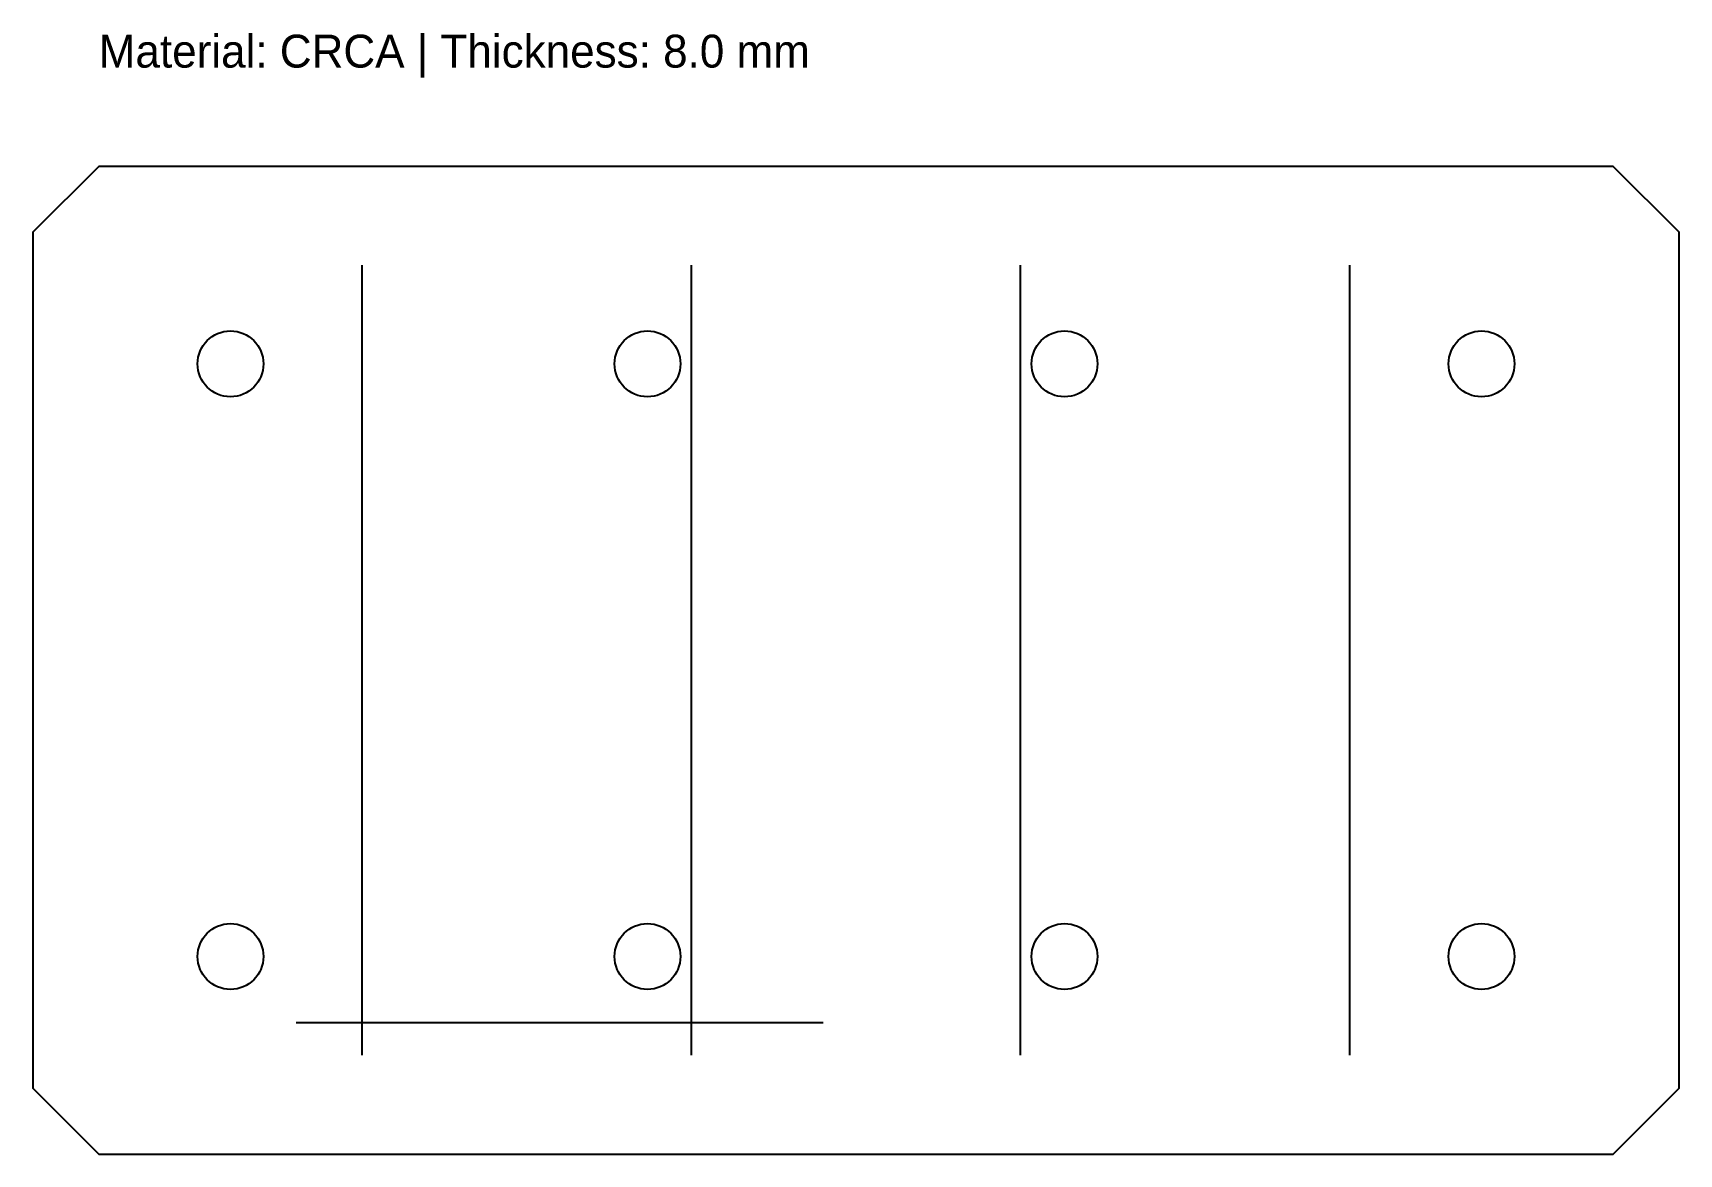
# Model space of a CAD drawing. Header units: metres. Extents: x 0 to 250, y 0 to 170.
import ezdxf

# ---------------------------------------------------------------- set-up
doc = ezdxf.new("R2010")
doc.units = ezdxf.units.M

msp = doc.modelspace()

# ---------------------------------------------------------------- linework, layer by layer
at = {"linetype": 'CONTINUOUS'}
msp.add_line((40, 20), (120, 20), dxfattribs=at)
msp.add_lwpolyline([(10, 0), (240, 0), (250, 10), (250, 140), (240, 150), (10, 150), (0, 140), (0, 10)], close=True)
for centre in [(30, 120), (93.33, 120), (156.67, 120), (220, 120), (30, 30), (93.33, 30), (156.67, 30), (220, 30)]:
    msp.add_circle(centre, 5)
at = {"layer": 'CONTINUOUS'}
for p, q in [((50, 15), (50, 135)), ((100, 15), (100, 135)), ((150, 15), (150, 135)), ((200, 15), (200, 135))]:
    msp.add_line(p, q, dxfattribs=at)

# ---------------------------------------------------------------- texts
at = {"layer": 'NOTES'}
msp.add_text('Material: CRCA | Thickness: 8.0 mm', height=5, dxfattribs=at).set_placement((10, 165))

doc.saveas('drawing.dxf')
